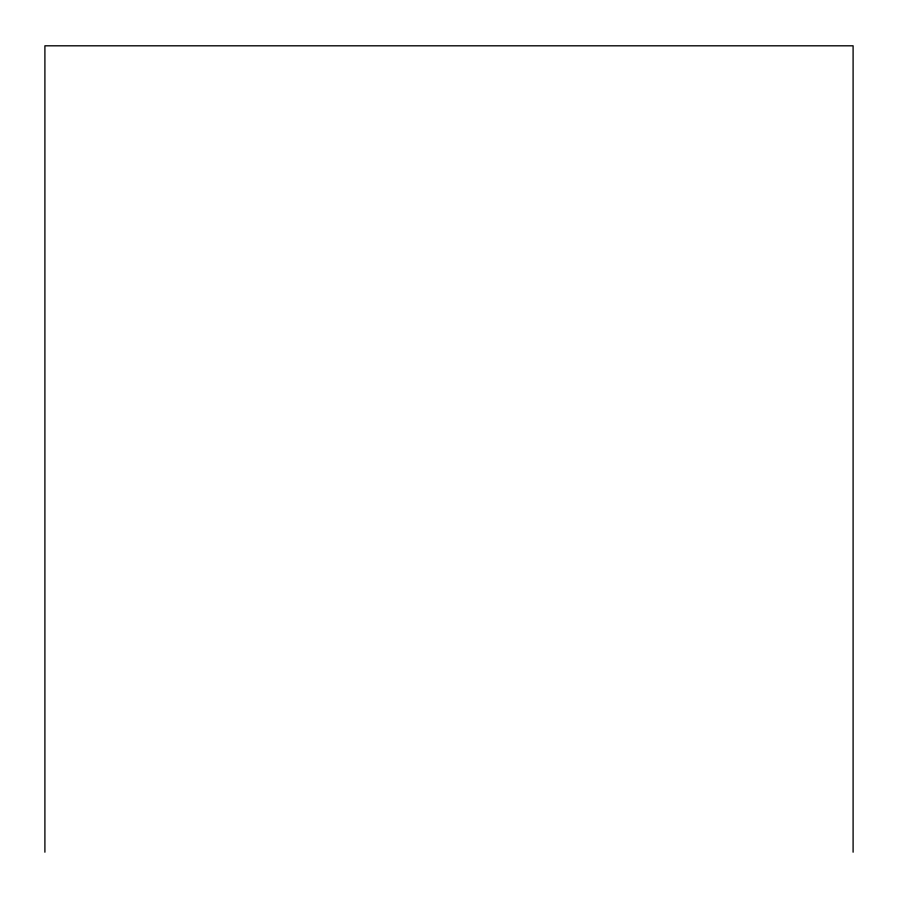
<?xml version="1.0" encoding="UTF-8"?>
<svg xmlns="http://www.w3.org/2000/svg" width="898" height="898" viewBox="0 0 898 898"><rect width="100%" height="100%" fill="white"/><g stroke="black" fill="none" stroke-linecap="round" stroke-linejoin="round"><path stroke-width="1.35" d="M853.1 852.191L853.1 45.809L44.9 45.809L44.9 852.191"/></g></svg>
